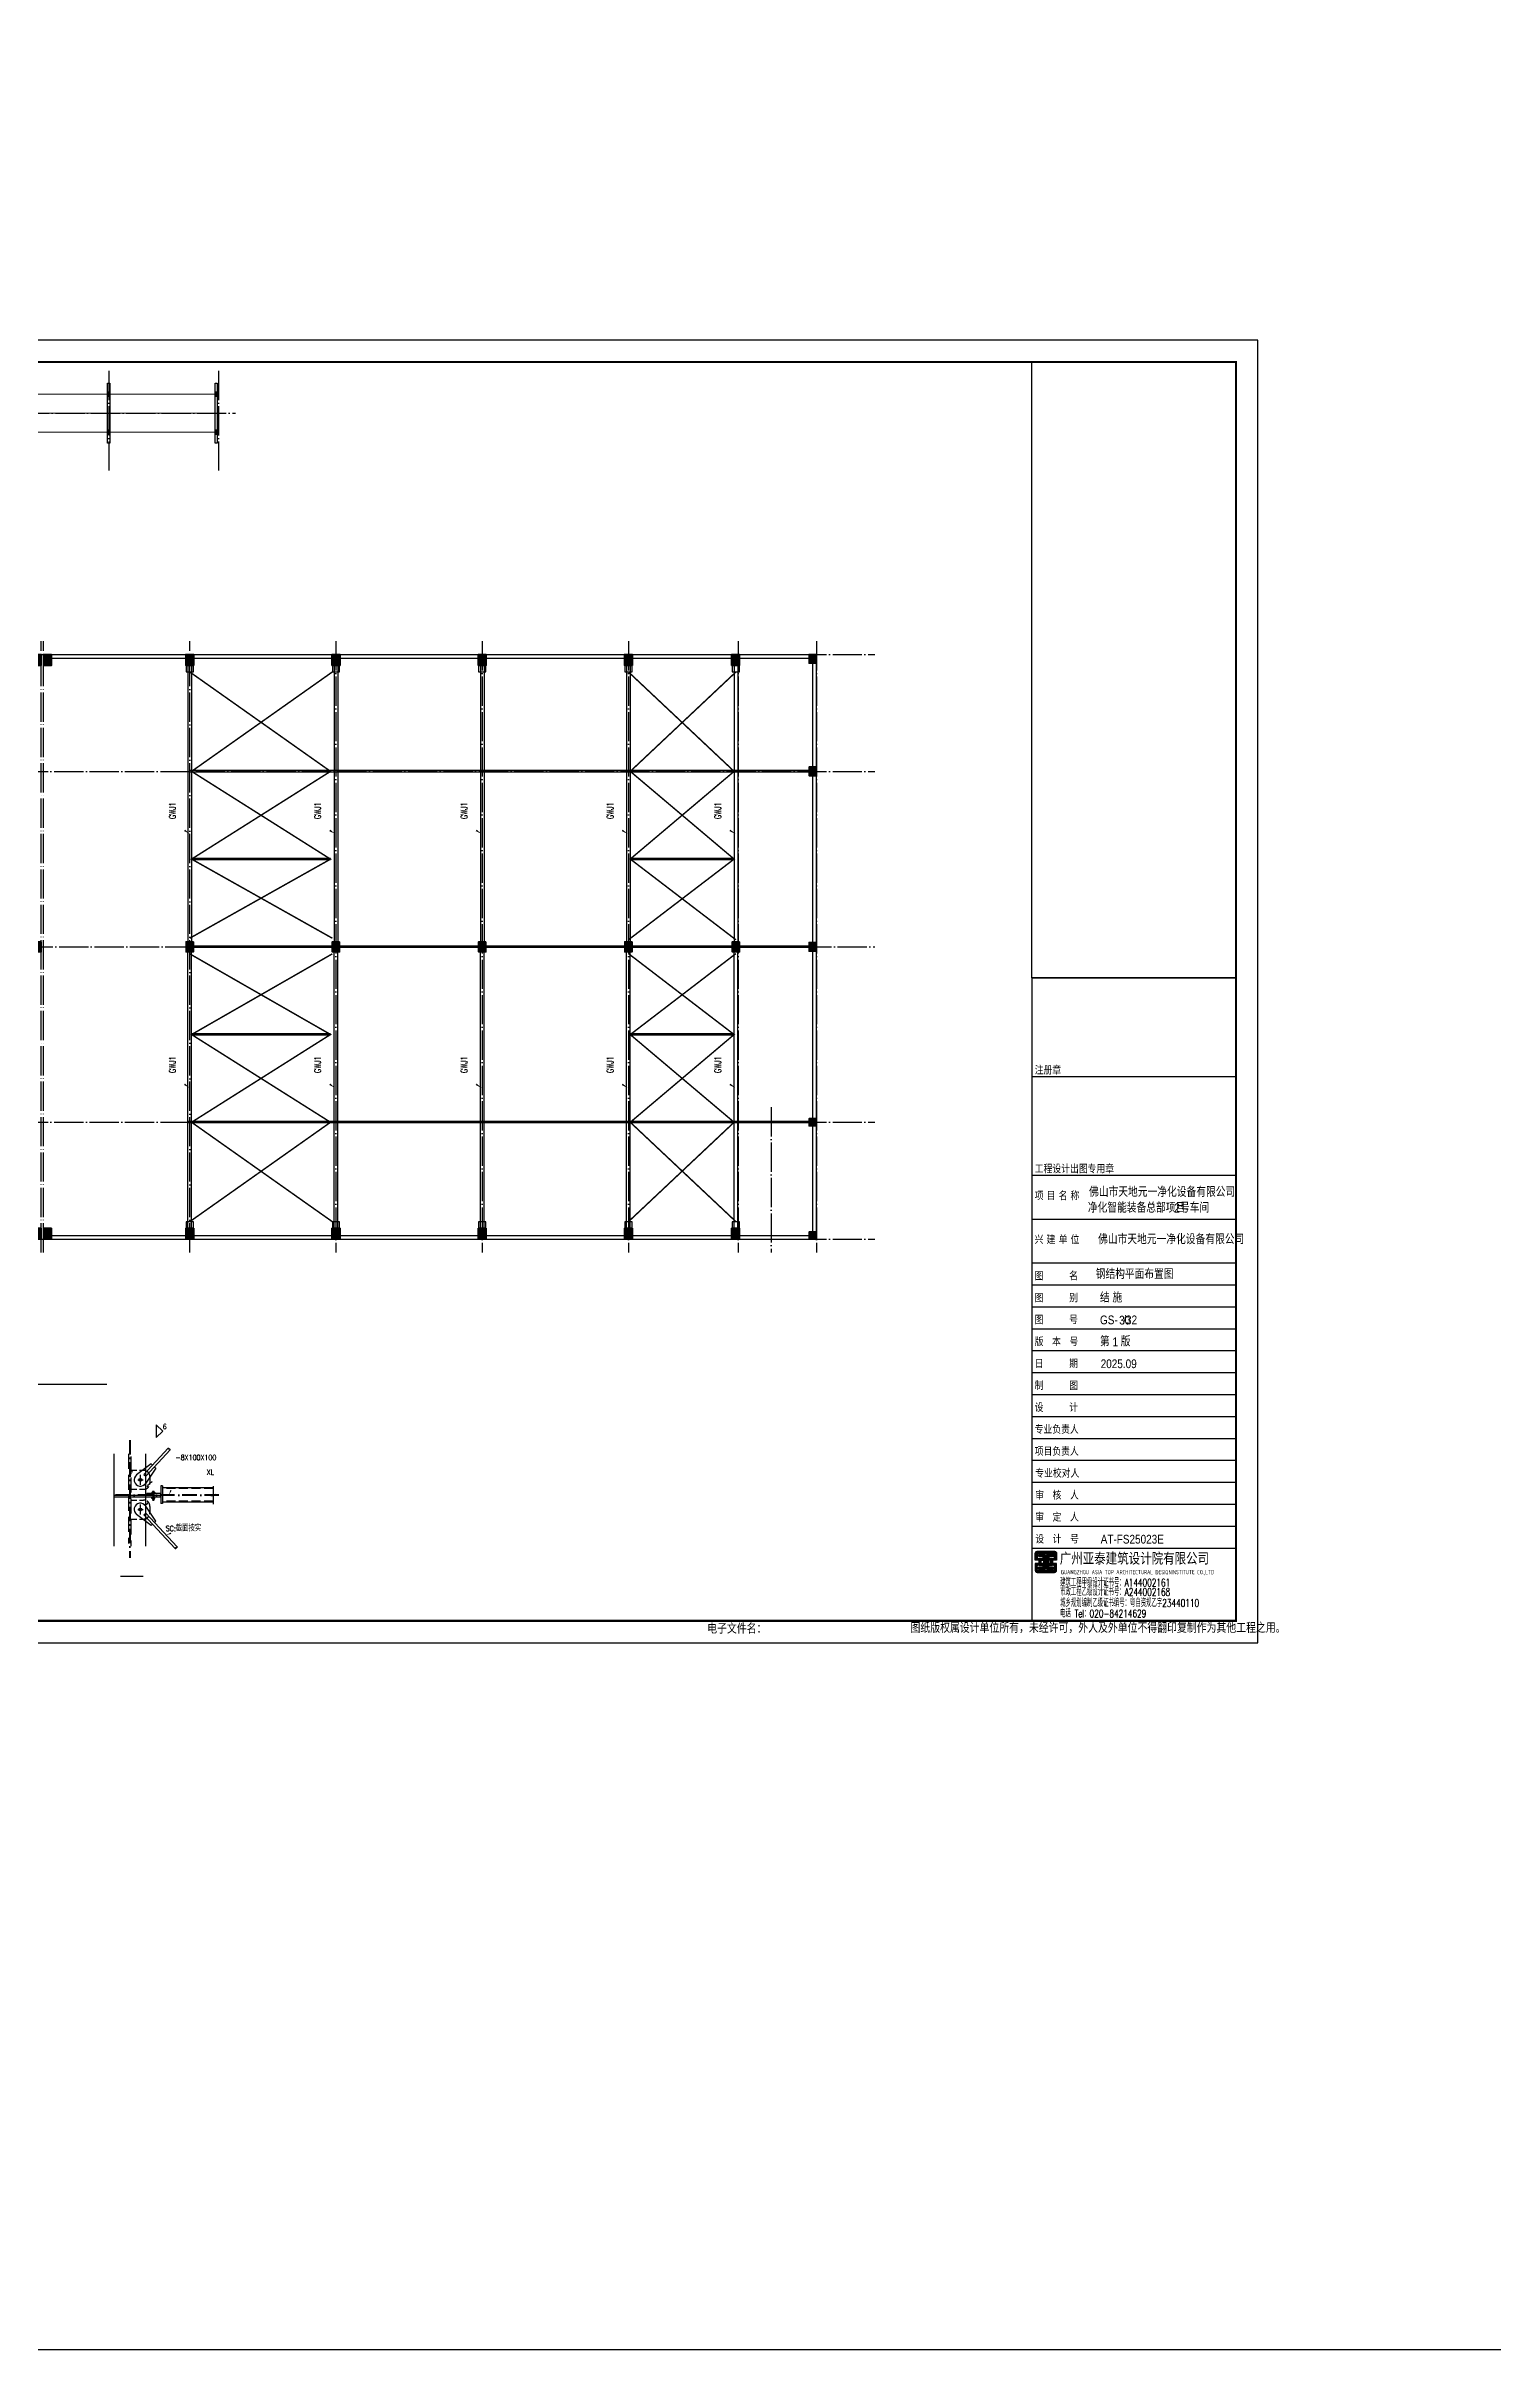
# Model space of a CAD drawing. Extents: x -695511 to 885008, y -751583 to -95266.
# Drawn here: x -363828 to -264887, y -751583 to -594005 of the extents above; entities that cross this region are included whole.
import ezdxf

# ---------------------------------------------------------------- set-up
doc = ezdxf.new("R2010")
doc.units = 0
doc.header["$LTSCALE"] = 1000
doc.header["$MEASUREMENT"] = 0
for name, pattern in [('ACAD_ISO10W100', [18.5, 12, -3, 0.5, -3]), ('DASH', [0.35, 0.25, -0.1]), ('DOTE', [2.42, 2, -0.2, 0.02, -0.2])]:
    doc.linetypes.add(name, pattern=pattern)
for name, color, linetype, lineweight in [('1', 1, 'Continuous', 40), ('BEAM', 4, 'Continuous', 25), ('COLU', 2, 'Continuous', 30), ('支撑', 5, 'Continuous', 35), ('砼柱', 2, 'Continuous', 35), ('系梁', 6, 'Continuous', 35)]:
    doc.layers.add(name, color=color, linetype=linetype, lineweight=lineweight)
for name, color, linetype in [('13', 13, 'Continuous'), ('14', 1, 'Continuous'), ('3', 3, 'Continuous'), ('6', 6, 'Continuous'), ('_0', 7, 'Continuous'), ('AXIS', 3, 'Continuous'), ('DIM_SYMB', 3, 'Continuous'), ('DOTE', 1, 'Continuous'), ('GKL1', 212, 'Continuous'), ('LAYER1', 7, 'Continuous'), ('link', 6, 'Continuous'), ('ls', 2, 'Continuous'), ('PUB_TITLE', 4, 'Continuous'), ('S', 2, 'Continuous'), ('XG1', 6, 'Continuous'), ('其他钢构件', 4, 'Continuous'), ('填充', 8, 'Continuous'), ('建-图名', 3, 'Continuous'), ('牛腿', 220, 'Continuous')]:
    doc.layers.add(name, color=color, linetype=linetype)
doc.styles.add('_HZTXT', font='gs_txt.shx', dxfattribs={"width": 0.8, "bigfont": 'HZTXT.shx'})
doc.styles.add('_TCH_DIM', font='SIMPLEX', dxfattribs={"bigfont": 'GBCBIG'})
doc.styles.add('HT', font='simhei.ttf', dxfattribs={"width": 0.7})
doc.styles.add('hztxt', font='romand_pkpm', dxfattribs={"bigfont": 'gbcbig'})
doc.styles.add('hztxt0', font='romans.shx', dxfattribs={"bigfont": 'gbcbig0.shx'})
doc.styles.get("Standard").update_dxf_attribs({"font": 'gbenor.shx', "bigfont": 'gbcbig.shx'})
doc.styles.add('宋体', font='simsun.ttc')

# ---------------------------------------------------------------- blocks, each defined once
blk = doc.blocks.new('zw')
at = {"layer": 'DOTE', "linetype": 'DOTE'}
for p, q in [((-187573, -1008132), (-73373, -1008132)), ((-185373, -1049032), (-185373, -1007232)), ((-177373, -1049032), (-177373, -1007232)), ((-170373, -1049032), (-170373, -1007232)), ((-160373, -1049032), (-160373, -1007232)), ((-150373, -1049032), (-150373, -1007232)), ((-140373, -1049032), (-140373, -1007232)), ((-130373, -1049032), (-130373, -1007232)), ((-130223, -1049032), (-130223, -1007232)), ((-120223, -1049032), (-120223, -1007232)), ((-110223, -1007232), (-110223, -1049032)), ((-100223, -1007232), (-100223, -1049032)), ((-90223, -1007232), (-90223, -1049032)), ((-82723, -1007232), (-82723, -1049032)), ((-77373, -1007232), (-77373, -1049032)), ((-187573, -1016132), (-73373, -1016132)), ((-187684, -1024132), (-170373, -1024132)), ((-172717, -1028132), (-73373, -1028132)), ((-187573, -1032132), (-170373, -1032132)), ((-80471, -1039103), (-80471, -1049032)), ((-187573, -1040132), (-73373, -1040132)), ((-187573, -1048132), (-73373, -1048132))]:
    blk.add_line(p, q, dxfattribs=at)
blk = doc.blocks.new('3fcol(2)')
at = {"layer": '填充'}
h = blk.add_hatch(color=256, dxfattribs=at)
h.dxf.hatch_style = 1
h.paths.add_polyline_path([(193685, -674397), (193185, -674397), (193185, -674897), (193685, -674897)])
h = blk.add_hatch(color=256, dxfattribs=at)
h.dxf.hatch_style = 1
h.paths.add_polyline_path([(200585, -674397), (200085, -674397), (200085, -674897), (200585, -674897)])
h = blk.add_hatch(color=256, dxfattribs=at)
h.dxf.hatch_style = 1
h.paths.add_polyline_path([(210760, -674397), (210210, -674397), (210210, -675147), (210760, -675147)])
h = blk.add_hatch(color=256, dxfattribs=at)
h.dxf.hatch_style = 1
h.paths.add_polyline_path([(220760, -674397), (220210, -674397), (220210, -675147), (220760, -675147)])
h = blk.add_hatch(color=256, dxfattribs=at)
h.dxf.hatch_style = 1
h.paths.add_polyline_path([(230760, -674397), (230210, -674397), (230210, -675147), (230760, -675147)])
h = blk.add_hatch(color=256, dxfattribs=at)
h.dxf.hatch_style = 1
h.paths.add_polyline_path([(240485, -674397), (239935, -674397), (239935, -675147), (240485, -675147)])
h = blk.add_hatch(color=256, dxfattribs=at)
h.dxf.hatch_style = 1
h.paths.add_polyline_path([(241185, -674397), (240635, -674397), (240635, -675147), (241185, -675147)])
h = blk.add_hatch(color=256, dxfattribs=at)
h.dxf.hatch_style = 1
h.paths.add_polyline_path([(250910, -674397), (250360, -674397), (250360, -675147), (250910, -675147)])
h = blk.add_hatch(color=256, dxfattribs=at)
h.dxf.hatch_style = 1
h.paths.add_polyline_path([(260910, -674397), (260360, -674397), (260360, -675147), (260910, -675147)])
h = blk.add_hatch(color=256, dxfattribs=at)
h.dxf.hatch_style = 1
h.paths.add_polyline_path([(270910, -674397), (270360, -674397), (270360, -675147), (270910, -675147)])
h = blk.add_hatch(color=256, dxfattribs=at)
h.dxf.hatch_style = 1
h.paths.add_polyline_path([(280910, -674397), (280360, -674397), (280360, -675147), (280910, -675147)])
h = blk.add_hatch(color=256, dxfattribs=at)
h.dxf.hatch_style = 1
h.paths.add_polyline_path([(288235, -674397), (287685, -674397), (287685, -675147), (288235, -675147)])
h = blk.add_hatch(color=256, dxfattribs=at)
h.dxf.hatch_style = 1
h.paths.add_polyline_path([(293485, -674397), (292985, -674397), (292985, -674997), (293485, -674997)])
h = blk.add_hatch(color=256, dxfattribs=at)
h.dxf.hatch_style = 1
h.paths.add_polyline_path([(186185, -674597), (185685, -674597), (185685, -675097), (186185, -675097)])
h = blk.add_hatch(color=256, dxfattribs=at)
h.dxf.hatch_style = 1
h.paths.add_polyline_path([(186185, -682147), (185685, -682147), (185685, -682647), (186185, -682647)])
h = blk.add_hatch(color=256, dxfattribs=at)
h.dxf.hatch_style = 1
h.paths.add_polyline_path([(193585, -682147), (193085, -682147), (193085, -682647), (193585, -682647)])
h = blk.add_hatch(color=256, dxfattribs=at)
h.dxf.hatch_style = 1
h.paths.add_polyline_path([(200585, -682147), (200085, -682147), (200085, -682647), (200585, -682647)])
h = blk.add_hatch(color=256, dxfattribs=at)
h.dxf.hatch_style = 1
h.paths.add_polyline_path([(293485, -682097), (292985, -682097), (292985, -682697), (293485, -682697)])
h = blk.add_hatch(color=256, dxfattribs=at)
h.dxf.hatch_style = 1
h.paths.add_polyline_path([(186185, -690147), (185685, -690147), (185685, -690647), (186185, -690647)])
h = blk.add_hatch(color=256, dxfattribs=at)
h.dxf.hatch_style = 1
h.paths.add_polyline_path([(193585, -690147), (193085, -690147), (193085, -690647), (193585, -690647)])
h = blk.add_hatch(color=256, dxfattribs=at)
h.dxf.hatch_style = 1
h.paths.add_polyline_path([(200585, -694147), (200085, -694147), (200085, -694647), (200585, -694647)])
h = blk.add_hatch(color=256, dxfattribs=at)
h.dxf.hatch_style = 1
h.paths.add_polyline_path([(210735, -694047), (210235, -694047), (210235, -694747), (210735, -694747)])
h = blk.add_hatch(color=256, dxfattribs=at)
h.dxf.hatch_style = 1
h.paths.add_polyline_path([(220735, -694047), (220235, -694047), (220235, -694747), (220735, -694747)])
h = blk.add_hatch(color=256, dxfattribs=at)
h.dxf.hatch_style = 1
h.paths.add_polyline_path([(230735, -694047), (230235, -694047), (230235, -694747), (230735, -694747)])
h = blk.add_hatch(color=256, dxfattribs=at)
h.dxf.hatch_style = 1
h.paths.add_polyline_path([(240485, -694047), (239985, -694047), (239985, -694747), (240485, -694747)])
h = blk.add_hatch(color=256, dxfattribs=at)
h.dxf.hatch_style = 1
h.paths.add_polyline_path([(250885, -694047), (250385, -694047), (250385, -694747), (250885, -694747)])
h = blk.add_hatch(color=256, dxfattribs=at)
h.dxf.hatch_style = 1
h.paths.add_polyline_path([(260885, -694047), (260385, -694047), (260385, -694747), (260885, -694747)])
h = blk.add_hatch(color=256, dxfattribs=at)
h.dxf.hatch_style = 1
h.paths.add_polyline_path([(270885, -694047), (270385, -694047), (270385, -694747), (270885, -694747)])
h = blk.add_hatch(color=256, dxfattribs=at)
h.dxf.hatch_style = 1
h.paths.add_polyline_path([(280885, -694047), (280385, -694047), (280385, -694747), (280885, -694747)])
h = blk.add_hatch(color=256, dxfattribs=at)
h.dxf.hatch_style = 1
h.paths.add_polyline_path([(288235, -694047), (287735, -694047), (287735, -694747), (288235, -694747)])
h = blk.add_hatch(color=256, dxfattribs=at)
h.dxf.hatch_style = 1
h.paths.add_polyline_path([(293485, -694097), (292985, -694097), (292985, -694697), (293485, -694697)])
h = blk.add_hatch(color=256, dxfattribs=at)
h.dxf.hatch_style = 1
h.paths.add_polyline_path([(186185, -698147), (185685, -698147), (185685, -698647), (186185, -698647)])
h = blk.add_hatch(color=256, dxfattribs=at)
h.dxf.hatch_style = 1
h.paths.add_polyline_path([(193585, -698147), (193085, -698147), (193085, -698647), (193585, -698647)])
h = blk.add_hatch(color=256, dxfattribs=at)
h.dxf.hatch_style = 1
h.paths.add_polyline_path([(186185, -706147), (185685, -706147), (185685, -706647), (186185, -706647)])
h = blk.add_hatch(color=256, dxfattribs=at)
h.dxf.hatch_style = 1
h.paths.add_polyline_path([(193585, -706147), (193085, -706147), (193085, -706647), (193585, -706647)])
h = blk.add_hatch(color=256, dxfattribs=at)
h.dxf.hatch_style = 1
h.paths.add_polyline_path([(200585, -706147), (200085, -706147), (200085, -706647), (200585, -706647)])
h = blk.add_hatch(color=256, dxfattribs=at)
h.dxf.hatch_style = 1
h.paths.add_polyline_path([(293485, -706147), (292985, -706147), (292985, -706647), (293485, -706647)])
h = blk.add_hatch(color=256, dxfattribs=at)
h.dxf.hatch_style = 1
h.paths.add_polyline_path([(186185, -713697), (185685, -713697), (185685, -714197), (186185, -714197)])
h = blk.add_hatch(color=256, dxfattribs=at)
h.dxf.hatch_style = 1
h.paths.add_polyline_path([(210760, -713647), (210210, -713647), (210210, -714397), (210760, -714397)])
h = blk.add_hatch(color=256, dxfattribs=at)
h.dxf.hatch_style = 1
h.paths.add_polyline_path([(220760, -713647), (220210, -713647), (220210, -714397), (220760, -714397)])
h = blk.add_hatch(color=256, dxfattribs=at)
h.dxf.hatch_style = 1
h.paths.add_polyline_path([(230760, -713647), (230210, -713647), (230210, -714397), (230760, -714397)])
h = blk.add_hatch(color=256, dxfattribs=at)
h.dxf.hatch_style = 1
h.paths.add_polyline_path([(240485, -713647), (239935, -713647), (239935, -714397), (240485, -714397)])
h = blk.add_hatch(color=256, dxfattribs=at)
h.dxf.hatch_style = 1
h.paths.add_polyline_path([(241185, -713647), (240635, -713647), (240635, -714397), (241185, -714397)])
h = blk.add_hatch(color=256, dxfattribs=at)
h.dxf.hatch_style = 1
h.paths.add_polyline_path([(250910, -713647), (250360, -713647), (250360, -714397), (250910, -714397)])
h = blk.add_hatch(color=256, dxfattribs=at)
h.dxf.hatch_style = 1
h.paths.add_polyline_path([(260910, -713647), (260360, -713647), (260360, -714397), (260910, -714397)])
h = blk.add_hatch(color=256, dxfattribs=at)
h.dxf.hatch_style = 1
h.paths.add_polyline_path([(270910, -713647), (270360, -713647), (270360, -714397), (270910, -714397)])
h = blk.add_hatch(color=256, dxfattribs=at)
h.dxf.hatch_style = 1
h.paths.add_polyline_path([(280910, -713647), (280360, -713647), (280360, -714397), (280910, -714397)])
h = blk.add_hatch(color=256, dxfattribs=at)
h.dxf.hatch_style = 1
h.paths.add_polyline_path([(288235, -713647), (287685, -713647), (287685, -714397), (288235, -714397)])
h = blk.add_hatch(color=256, dxfattribs=at)
h.dxf.hatch_style = 1
h.paths.add_polyline_path([(193685, -713897), (193185, -713897), (193185, -714397), (193685, -714397)])
h = blk.add_hatch(color=256, dxfattribs=at)
h.dxf.hatch_style = 1
h.paths.add_polyline_path([(200585, -713897), (200085, -713897), (200085, -714397), (200585, -714397)])
h = blk.add_hatch(color=256, dxfattribs=at)
h.dxf.hatch_style = 1
h.paths.add_polyline_path([(293485, -713897), (292985, -713897), (292985, -714397), (293485, -714397)])
at = {"layer": '砼柱', "lineweight": 35}
for points in [[(193685, -674397), (193185, -674397), (193185, -674897), (193685, -674897)], [(200585, -674397), (200085, -674397), (200085, -674897), (200585, -674897)], [(210760, -674397), (210210, -674397), (210210, -675147), (210760, -675147)], [(220760, -674397), (220210, -674397), (220210, -675147), (220760, -675147)], [(230760, -674397), (230210, -674397), (230210, -675147), (230760, -675147)], [(240485, -674397), (239935, -674397), (239935, -675147), (240485, -675147)], [(241185, -674397), (240635, -674397), (240635, -675147), (241185, -675147)], [(250910, -674397), (250360, -674397), (250360, -675147), (250910, -675147)], [(260910, -674397), (260360, -674397), (260360, -675147), (260910, -675147)], [(270910, -674397), (270360, -674397), (270360, -675147), (270910, -675147)], [(280910, -674397), (280360, -674397), (280360, -675147), (280910, -675147)], [(288235, -674397), (287685, -674397), (287685, -675147), (288235, -675147)], [(293485, -674397), (292985, -674397), (292985, -674997), (293485, -674997)], [(186185, -674597), (185685, -674597), (185685, -675097), (186185, -675097)], [(193585, -677397), (193085, -677397), (193085, -677897), (193585, -677897)], [(200585, -677147), (200085, -677147), (200085, -677647), (200585, -677647)], [(186185, -682147), (185685, -682147), (185685, -682647), (186185, -682647)], [(193585, -682147), (193085, -682147), (193085, -682647), (193585, -682647)], [(200585, -682147), (200085, -682147), (200085, -682647), (200585, -682647)], [(293485, -682097), (292985, -682097), (292985, -682697), (293485, -682697)], [(186185, -690147), (185685, -690147), (185685, -690647), (186185, -690647)], [(193585, -690147), (193085, -690147), (193085, -690647), (193585, -690647)], [(200585, -694147), (200085, -694147), (200085, -694647), (200585, -694647)], [(210735, -694047), (210235, -694047), (210235, -694747), (210735, -694747)], [(220735, -694047), (220235, -694047), (220235, -694747), (220735, -694747)], [(230735, -694047), (230235, -694047), (230235, -694747), (230735, -694747)], [(240485, -694047), (239985, -694047), (239985, -694747), (240485, -694747)], [(250885, -694047), (250385, -694047), (250385, -694747), (250885, -694747)], [(260885, -694047), (260385, -694047), (260385, -694747), (260885, -694747)], [(270885, -694047), (270385, -694047), (270385, -694747), (270885, -694747)], [(280885, -694047), (280385, -694047), (280385, -694747), (280885, -694747)], [(288235, -694047), (287735, -694047), (287735, -694747), (288235, -694747)], [(293485, -694097), (292985, -694097), (292985, -694697), (293485, -694697)], [(186185, -698147), (185685, -698147), (185685, -698647), (186185, -698647)], [(193585, -698147), (193085, -698147), (193085, -698647), (193585, -698647)], [(186185, -706147), (185685, -706147), (185685, -706647), (186185, -706647)], [(193585, -706147), (193085, -706147), (193085, -706647), (193585, -706647)], [(200585, -706147), (200085, -706147), (200085, -706647), (200585, -706647)], [(293485, -706147), (292985, -706147), (292985, -706647), (293485, -706647)], [(193585, -710897), (193085, -710897), (193085, -711397), (193585, -711397)], [(200585, -710897), (200085, -710897), (200085, -711397), (200585, -711397)], [(186185, -713697), (185685, -713697), (185685, -714197), (186185, -714197)], [(210760, -713647), (210210, -713647), (210210, -714397), (210760, -714397)], [(220760, -713647), (220210, -713647), (220210, -714397), (220760, -714397)], [(230760, -713647), (230210, -713647), (230210, -714397), (230760, -714397)], [(240485, -713647), (239935, -713647), (239935, -714397), (240485, -714397)], [(241185, -713647), (240635, -713647), (240635, -714397), (241185, -714397)], [(250910, -713647), (250360, -713647), (250360, -714397), (250910, -714397)], [(260910, -713647), (260360, -713647), (260360, -714397), (260910, -714397)], [(270910, -713647), (270360, -713647), (270360, -714397), (270910, -714397)], [(280910, -713647), (280360, -713647), (280360, -714397), (280910, -714397)], [(288235, -713647), (287685, -713647), (287685, -714397), (288235, -714397)], [(193685, -713897), (193185, -713897), (193185, -714397), (193685, -714397)], [(200585, -713897), (200085, -713897), (200085, -714397), (200585, -714397)], [(293485, -713897), (292985, -713897), (292985, -714397), (293485, -714397)]]:
    blk.add_lwpolyline(points, close=True, dxfattribs=at)
blk = doc.blocks.new('GKz1')
at = {"layer": 'COLU'}
for points in [[(863244, -675532), (863319, -675532)], [(863244, -675540), (863244, -675532)], [(863244, -675540), (863319, -675540)], [(863244, -675674), (863319, -675674)], [(863244, -675682), (863244, -675674)], [(863244, -675682), (863319, -675682)], [(863278, -675540), (863278, -675674)], [(863284, -675540), (863284, -675674)], [(863319, -675540), (863319, -675532)], [(863319, -675682), (863319, -675674)]]:
    blk.add_lwpolyline(points, dxfattribs=at)
blk = doc.blocks.new('A$C0CBC7974')
blk.add_open_spline([(0, 385), (14, 312), (44, 151), (351, 217), (320, 62), (308, 0)], degree=3, knots=[0, 0, 0, 0, 194.2878104, 426.2116157, 580.1307826, 580.1307826, 580.1307826, 580.1307826])
blk = doc.blocks.new('A$C7A152A63')
for p, q in [((3241, 9383, -10562), (3241, 2931, -10562)), ((4451, 9383, -10562), (4773, 8996, -10562)), ((5190, 9383, -10562), (4867, 8996, -10562)), ((7618, 6932, -10562), (7044, 6932, -10562)), ((7618, 5870, -10562), (7044, 5870, -10562)), ((7331, 6682, -10562), (7331, 7177, -10562)), ((7331, 5620, -10562), (7331, 6115, -10562)), ((4451, 2931, -10562), (4773, 3317, -10562)), ((5190, 2931, -10562), (4867, 3317, -10562))]:
    blk.add_line(p, q)
at = {"color": 7}
for p, q in [((19329, 6537), (18118, 6537)), ((19329, 6396), (18118, 6396)), ((22035, 6537), (19539, 6537)), ((21983, 6396), (19539, 6396)), ((20852, 6686), (20852, 6537)), ((22035, 6686), (20852, 6686)), ((21497, 6693), (21304, 6693)), ((21497, 6389), (21304, 6389)), ((21497, 6389), (21304, 6389)), ((21353, 6693), (21353, 6389)), ((21449, 6693), (21449, 6389)), ((21983, 6537), (21983, 6396)), ((22035, 7327), (22035, 5855)), ((22171, 7327), (22035, 7327)), ((22171, 5855), (22035, 5855)), ((22171, 7327), (22171, 5855)), ((26384, 7177), (22171, 7177)), ((26384, 5985), (22171, 5985)), ((26563, 6619), (26201, 6541)), ((26201, 6541), (26384, 6529)), ((26384, 7302), (26384, 6631)), ((26384, 6631), (26563, 6619)), ((26384, 6529), (26384, 5809))]:
    blk.add_line(p, q, dxfattribs=at)
at = {"color": 7, "linetype": 'DASH', "ltscale": 3}
for p, q in [((26384, 7104), (22171, 7104)), ((26384, 6053), (22171, 6053))]:
    blk.add_line(p, q, dxfattribs=at)
for centre, radius in [((20329, 7836), 124), ((7331, 6932, -10562), 130), ((7331, 5870, -10562), 130), ((20329, 5359), 124)]:
    blk.add_circle(centre, radius)
at = {"color": 7}
for centre, start, end in [((21328, 6717), 180, 270), ((21328, 6364), 90, 180), ((21328, 6717), 270, 0), ((21328, 6364), 0, 90), ((21377, 6717), 180, 270), ((21377, 6364), 90, 180), ((21377, 6717), 270, 0), ((21377, 6364), 0, 90), ((21425, 6717), 180, 270), ((21425, 6364), 90, 180), ((21425, 6717), 270, 0), ((21425, 6364), 0, 90), ((21473, 6717), 180, 270), ((21473, 6364), 90, 180), ((21473, 6717), 270, 0), ((21473, 6364), 0, 90)]:
    blk.add_arc(centre, 24.1, start, end, dxfattribs=at)
at = {"layer": '1', "color": 1, "linetype": 'ACAD_ISO10W100', "ltscale": 0.1}
for p, q in [((19434, 11144), (19434, 1330)), ((26862, 6561), (18118, 6561))]:
    blk.add_line(p, q, dxfattribs=at)
at = {"layer": '1', "color": 3}
for p, q in [((21304, 6789), (21304, 6693)), ((21497, 6789), (21304, 6789)), ((21304, 6292), (21304, 6389)), ((21497, 6292), (21304, 6292)), ((21353, 6765), (21353, 6717)), ((21353, 6316), (21353, 6364)), ((21362, 6292), (21362, 6195)), ((21440, 6195), (21362, 6195)), ((21401, 6765), (21401, 6705)), ((21401, 6316), (21401, 6376)), ((21440, 6292), (21440, 6195)), ((21449, 6765), (21449, 6717)), ((21449, 6316), (21449, 6364)), ((21497, 6789), (21497, 6693)), ((21497, 6292), (21497, 6389))]:
    blk.add_line(p, q, dxfattribs=at)
at = {"layer": '1', "color": 1}
blk.add_line((21401, 6079), (21401, 6916), dxfattribs=at)
at = {"layer": '1', "color": 3}
for centre, radius, start, end in [((21328, 6765), 24.1, 90, 180), ((21328, 6316), 24.1, 180, 270), ((21328, 6765), 24.1, 0, 90), ((21328, 6316), 24.1, 270, 0), ((21377, 6765), 24.1, 90, 180), ((21377, 6316), 24.1, 180, 270), ((21465, 6468), 204, 239.88584, 262.95136), ((21465, 6455), 204, 239.88584, 262.95136), ((21465, 6442), 204, 239.88584, 262.95136), ((21465, 6428), 204, 239.88584, 262.95136), ((21465, 6414), 204, 239.88584, 262.95136), ((21465, 6403), 204, 239.88584, 262.95136), ((21465, 6389), 204, 239.88584, 251.59244), ((21377, 6765), 24.1, 0, 90), ((21377, 6316), 24.1, 270, 0), ((21425, 6765), 24.1, 90, 180), ((21425, 6316), 24.1, 180, 270), ((21425, 6765), 24.1, 0, 90), ((21425, 6316), 24.1, 270, 0), ((21473, 6765), 24.1, 90, 180), ((21473, 6316), 24.1, 180, 270), ((21473, 6765), 24.1, 0, 90), ((21473, 6316), 24.1, 270, 0)]:
    blk.add_arc(centre, radius, start, end, dxfattribs=at)
at = {"layer": '3', "elevation": 10562}
blk.add_lwpolyline([(22179, 11894), (21646, 12427), (21646, 11361)], close=True, dxfattribs=at)
at = {"layer": '6', "color": 7, "linetype": 'ByBlock'}
for p, q in [((18118, 10000), (18118, 2314)), ((20750, 10000), (20750, 2314))]:
    blk.add_line(p, q, dxfattribs=at)
at = {"layer": '6', "color": 7, "linetype": 'DASH', "ltscale": 5}
for p, q in [((19329, 10000), (19329, 2525)), ((19539, 9789), (19539, 2314))]:
    blk.add_line(p, q, dxfattribs=at)
at = {"layer": '6', "color": 7}
blk.add_line((20750, 4594), (20750, 2314), dxfattribs=at)
at = {"layer": 'AXIS'}
for p, q in [((5546, 6628, -10562), (2936, 5441, -10562)), ((8373, 4527, -10562), (9098, 4527, -10562))]:
    blk.add_line(p, q, dxfattribs=at)
at = {"layer": 'DIM_SYMB'}
for points in [[(22482, 11894, 0, 0, 0), (20382, 11894, 0, 0, 0), (19551, 8176, 0, 120, 0), (19649, 8615, 0, 0, 0)], [(26219, 9317, 0, 0, 0), (23201, 9317, 0, 0, 0), (20975, 7398, 0, 120, 0), (21316, 7692, 0, 0, 0)], [(26404, 8085, 0, 0, 0), (23368, 8085, 0, 0, 0), (22695, 6561, 0, 120, 0), (22876, 6972, 0, 0, 0)], [(24810, 3396, 0, 0, 0), (22928, 3396, 0, 0, 0), (22448, 3245, 0, 120, 0), (22877, 3380, 0, 0, 0)]]:
    blk.add_lwpolyline(points, format="xyseb", dxfattribs=at)
for points, const_width in [([(1967, 9205), (2939, 9205)], 75), ([(9193, 9205), (8221, 9205)], 75), ([(794, 357), (10432, 357)], 105), ([(18655, -206), (20575, -206)], 105)]:
    blk.add_lwpolyline(points, dxfattribs=dict(at, const_width=const_width))
at = {"layer": 'LAYER1', "linetype": 'DASH', "ltscale": 2}
for p, q in [((19539, 8626), (20592, 8626)), ((19539, 7046), (20592, 7046)), ((19539, 6149), (20592, 6149)), ((19539, 4570), (20592, 4570)), ((21119, 5623), (21119, 5096))]:
    blk.add_line(p, q, dxfattribs=at)
at = {"layer": 'LAYER1', "linetype": 'Continuous', "ltscale": 2}
blk.add_line((21119, 8099), (21119, 7573), dxfattribs=at)
at = {"layer": 'LAYER1', "linetype": 'DASH', "ltscale": 2}
for centre, start, end in [((20592, 8099), 0, 90), ((20592, 7573), 270, 0), ((20592, 5623), 0, 90), ((20592, 5096), 270, 0)]:
    blk.add_arc(centre, 527, start, end, dxfattribs=at)
at = {"layer": 'ls'}
for p, q in [((20119, 7836), (20540, 7836)), ((20329, 7415), (20329, 8257)), ((20329, 4938), (20329, 5781)), ((20119, 5359), (20540, 5359))]:
    blk.add_line(p, q, dxfattribs=at)
at = {"layer": 'S'}
for p, q in [((3241, 9636, -10562), (3241, 9383, -10562)), ((3241, 9636, -10562), (6400, 9636, -10562)), ((6400, 9636, -10562), (6400, 9383, -10562)), ((22646, 10471), (20610, 8291)), ((22799, 10327), (20764, 8147)), ((3241, 9383, -10562), (6400, 9383, -10562)), ((4773, 9379, -10562), (4773, 2926, -10562)), ((4867, 9379, -10562), (4867, 2926, -10562)), ((4867, 8499, -10562), (6842, 8499, -10562)), ((4867, 8246, -10562), (6842, 8246, -10562)), ((5755, 8499, -10562), (5755, 8246, -10562)), ((6033, 8499, -10562), (6033, 8246, -10562)), ((6400, 9383, -10562), (6400, 8499, -10562)), ((6400, 8246, -10562), (6400, 7378, -10562)), ((6842, 8499, -10562), (6842, 8246, -10562)), ((21213, 9168), (20011, 8255)), ((20610, 8291), (20764, 8147)), ((21598, 8809), (20769, 7547)), ((21213, 9168), (21329, 9061)), ((21483, 8917), (21598, 8809)), ((6400, 7378, -10562), (7971, 7378, -10562)), ((7971, 7378, -10562), (7971, 5465, -10562)), ((20610, 7381), (20764, 7525)), ((20610, 5814), (20764, 5671)), ((6400, 5465, -10562), (7971, 5465, -10562)), ((6400, 5465, -10562), (6400, 2931, -10562)), ((21213, 4027), (20011, 4940)), ((20610, 4904), (20764, 5048)), ((23224, 2106), (20610, 4904)), ((23378, 2249), (20764, 5048)), ((21598, 4386), (20769, 5648)), ((21213, 4027), (21329, 4135)), ((21483, 4279), (21598, 4386)), ((3241, 2931, -10562), (3241, 2678, -10562)), ((3241, 2931, -10562), (6400, 2931, -10562)), ((3241, 2678, -10562), (6400, 2678, -10562)), ((6400, 2931, -10562), (6400, 2678, -10562))]:
    blk.add_line(p, q, dxfattribs=at)
for points in [[(22799, 10327, 0.45), (22723, 10399, -0.45), (22646, 10471, -0.45), (22723, 10399)], [(23378, 2249, -0.45), (23301, 2177, 0.45), (23224, 2106, 0.45), (23301, 2177)]]:
    blk.add_lwpolyline(points, format="xyb", dxfattribs=at)
for centre, start, end in [((20329, 7836), 127.20961, 326.70692), ((20329, 5359), 33.29308, 232.79039)]:
    blk.add_arc(centre, 527, start, end, dxfattribs=at)
at = {"xscale": 0.5400000000372533, "yscale": 0.5400000000372533, "zscale": 0.5400000000372533}
for p in [(3791, 6890), (5452, 6527, -10562)]:
    blk.add_blockref('A$C0CBC7974', p, dxfattribs=at)
at = {"xscale": 0.5399999999790454, "yscale": 0.5399999999790454, "zscale": 0.5399999999790454, "rotation": 90}
for p in [(21023, 5784, -10562), (21076, 7304, -10636)]:
    blk.add_blockref('A$C0CBC7974', p, dxfattribs=at)
at = {"layer": 'DIM_SYMB', "color": 7, "style": '_TCH_DIM', "width": 0.705882}
for s, height, p in [('6', 446, (22189, 12052)), ('-8X100X100', 446.2, (23249, 9474)), ('XL', 446.2, (25849, 8242)), ('SC:', 446.2, (22430, 3553))]:
    blk.add_text(s, height=height, dxfattribs=at).set_placement(p)
at = {"layer": 'DIM_SYMB', "color": 7, "style": '_TCH_DIM'}
blk.add_text('截面按实', height=528.9, dxfattribs=at).set_placement((23270, 3553))
blk = doc.blocks.new('弘吉车间2')
at = {"layer": '14'}
h = blk.add_hatch(dxfattribs=at)
h.set_pattern_fill('ANSI31', color=256, scale=100, angle=135, style=0)
h.set_pattern_definition([(180, (-226475.39, -78017.824), (-3e-15, -12.5), [])])
edge = h.paths.add_edge_path()
edge.add_line((-9011, 2855), (-9011, 2773))
edge.add_line((-9011, 2773), (-9152, 2773))
edge.add_line((-9152, 2773), (-9152, 3084))
edge.add_arc((-9062, 3084), 90, 90, 180, ccw=False)
edge.add_line((-9062, 3174), (-8271, 3174))
edge.add_arc((-8271, 3084), 90, 0, 90, ccw=False)
edge.add_line((-8181, 3084), (-8181, 2768))
edge.add_line((-8181, 2768), (-8311, 2768))
edge.add_line((-8311, 2768), (-8311, 2862))
edge.add_line((-8311, 2862), (-8282, 2862))
edge.add_line((-8282, 2862), (-8268, 2862))
edge.add_line((-8268, 2862), (-8268, 3074))
edge.add_line((-8268, 3074), (-9055, 3074))
edge.add_line((-9055, 3074), (-9055, 2855))
edge.add_line((-9055, 2855), (-9011, 2855))
h.paths.add_polyline_path([(-8629, 2622), (-8629, 3030), (-8321, 3030), (-8321, 2942), (-8535, 2942), (-8535, 2855), (-8362, 2855), (-8362, 2525), (-8542, 2525), (-8542, 2442), (-8320, 2442), (-8320, 2365), (-8628, 2365), (-8628, 2526), (-8697, 2526), (-8697, 2365), (-9006, 2365), (-9006, 2442), (-8784, 2442), (-8784, 2525), (-8963, 2525), (-8963, 2855), (-8790, 2855), (-8790, 2942), (-9004, 2942), (-9004, 3030), (-8697, 3030), (-8697, 2622)])
h.paths.add_polyline_path([(-8874, 2772), (-8776, 2772), (-8776, 2616), (-8874, 2616)], flags=16)
h.paths.add_polyline_path([(-8452, 2772), (-8549, 2772), (-8549, 2616), (-8452, 2616)], flags=16)
edge = h.paths.add_edge_path()
edge.add_line((-9011, 2525), (-9011, 2607))
edge.add_line((-9011, 2607), (-9152, 2607))
edge.add_line((-9152, 2607), (-9152, 2296))
edge.add_arc((-9062, 2296), 90, 180, 270)
edge.add_line((-9062, 2206), (-8271, 2206))
edge.add_arc((-8271, 2296), 90, 270, 360)
edge.add_line((-8181, 2296), (-8181, 2612))
edge.add_line((-8181, 2612), (-8311, 2612))
edge.add_line((-8311, 2612), (-8311, 2518))
edge.add_line((-8311, 2518), (-8282, 2518))
edge.add_line((-8282, 2518), (-8268, 2518))
edge.add_line((-8268, 2518), (-8268, 2306))
edge.add_line((-8268, 2306), (-9055, 2306))
edge.add_line((-9055, 2306), (-9055, 2525))
edge.add_line((-9055, 2525), (-9011, 2525))
for p, q in [((-9300, 29320), (-9300, 0)), ((-9300, 29320), (0, 29320)), ((-9300, 24820), (0, 24820)), ((-9300, 20320), (0, 20320)), ((-9300, 18320), (0, 18320)), ((-9300, 16320), (0, 16320)), ((-9300, 15320), (0, 15320)), ((-9300, 14320), (0, 14320)), ((-9300, 13320), (0, 13320)), ((-9300, 12320), (0, 12320)), ((-9300, 11320), (0, 11320)), ((-9300, 10320), (0, 10320)), ((-9300, 9320), (0, 9320)), ((-9300, 8320), (0, 8320)), ((-9300, 7320), (0, 7320)), ((-9300, 6320), (0, 6320)), ((-9300, 5320), (0, 5320)), ((-9300, 4320), (0, 4320)), ((-9300, 3320), (0, 3320)), ((-9300, 3320), (0, 3320))]:
    blk.add_line(p, q, dxfattribs=at)
for points in [[(-9300, 0), (0, 0), (0, 29320), (-9300, 29320)], [(-8874, 2772), (-8776, 2772), (-8776, 2616), (-8874, 2616)], [(-8452, 2772), (-8549, 2772), (-8549, 2616), (-8452, 2616)]]:
    blk.add_lwpolyline(points, close=True, dxfattribs=at)
for points in [[(-9011, 2855), (-9011, 2773), (-9152, 2773), (-9152, 3084, -0.4142136), (-9062, 3174), (-8271, 3174, -0.4142136), (-8181, 3084), (-8181, 2768), (-8311, 2768), (-8311, 2862), (-8282, 2862), (-8268, 2862), (-8268, 3074), (-9055, 3074), (-9055, 2855)], [(-9011, 2525), (-9011, 2607), (-9152, 2607), (-9152, 2296, 0.4142136), (-9062, 2206), (-8271, 2206, 0.4142136), (-8181, 2296), (-8181, 2612), (-8311, 2612), (-8311, 2518), (-8282, 2518), (-8268, 2518), (-8268, 2306), (-9055, 2306), (-9055, 2525)]]:
    blk.add_lwpolyline(points, format="xyb", close=True, dxfattribs=at)
blk.add_lwpolyline([(-8629, 2622), (-8629, 2622), (-8629, 3030), (-8321, 3030), (-8321, 2942), (-8535, 2942), (-8535, 2855), (-8362, 2855), (-8362, 2525), (-8542, 2525), (-8542, 2442), (-8320, 2442), (-8320, 2365), (-8628, 2365), (-8628, 2526), (-8697, 2526), (-8697, 2365), (-9006, 2365), (-9006, 2442), (-8784, 2442), (-8784, 2525), (-8963, 2525), (-8963, 2855), (-8790, 2855), (-8790, 2942), (-9004, 2942), (-9004, 3030), (-8697, 3030), (-8697, 2622), (-8629, 2622)], dxfattribs=at)
at = {"layer": '13', "color": 7, "style": '_HZTXT', "width": 0.85}
for s, height, p in [('净化智能装备总部项目-', 417.91, (-6750, 18616)), ('佛山市天地元一净化设备有限公司', 417.91, (-6694, 19336)), ('2号车间', 417.9, (-2815, 18616)), ('佛山市天地元一净化设备有限公司', 417.91, (-6282, 17179)), ('结 施', 400, (-6198, 14522)), ('GS-  /32', 400, (-6198, 13522)), ('第 1 版', 400, (-6198, 12522)), ('2025.09', 400, (-6166, 11522)), ('AT-FS25023E', 400, (-6166, 3522))]:
    blk.add_text(s, height=height, dxfattribs=at).set_placement(p)
at = {"layer": '13', "style": 'hztxt', "width": 0.7}
for s, p in [('建筑工程甲级设计证书号：A144002161', (-8015, 1568)), ('市政工程乙级设计证书号：A244002168', (-8015, 1144)), ('城乡规划编制乙级证书编号：粤自资规乙字23440110', (-8015, 639)), ('电话 Tel：020-84214629', (-8015, 159))]:
    blk.add_text(s, height=350, rotation=359.99972, dxfattribs=at).set_placement(p)
at = {"layer": '14'}
for s, height, style, width, p in [('注册章', 350, '宋体', 0.82, (-9173, 24949)), ('工程设计出图专用章', 350, '宋体', 0.82, (-9173, 20449)), ('项', 350, '宋体', 0.82, (-9176, 19220)), ('目', 350, '宋体', 0.82, (-8632, 19220)), ('名', 350, '宋体', 0.82, (-8081, 19220)), ('称', 350, '宋体', 0.82, (-7542, 19220)), ('兴', 350, '宋体', 0.82, (-9176, 17220)), ('建', 350, '宋体', 0.82, (-8632, 17220)), ('单', 350, '宋体', 0.82, (-8081, 17220)), ('位', 350, '宋体', 0.82, (-7542, 17220)), ('图      名', 350, '宋体', 0.82, (-9176, 15566)), ('图      别', 350, '宋体', 0.82, (-9176, 14566)), ('图      号', 350, '宋体', 0.82, (-9176, 13566)), ('版  本  号', 350, '宋体', 0.82, (-9176, 12566)), ('日      期', 350, '宋体', 0.82, (-9176, 11566)), ('制      图', 350, '宋体', 0.82, (-9176, 10566)), ('设      计', 350, '宋体', 0.82, (-9176, 9566)), ('专业负责人', 350, '宋体', 0.82, (-9176, 8566)), ('项目负责人', 350, '宋体', 0.82, (-9176, 7566)), ('专业校对人', 350, '宋体', 0.82, (-9149, 6566, -24845)), ('审  核  人', 350, '宋体', 0.82, (-9149, 5566, -24845)), ('审  定  人', 350, '宋体', 0.82, (-9149, 4566, -24845)), ('设  计  号', 350, '宋体', 0.82, (-9149, 3566, -24845)), ('广州亚泰建筑设计院有限公司', 480, 'HT', 0.8, (-8033, 2612))]:
    blk.add_text(s, height=height, dxfattribs=dict(at, style=style, width=width)).set_placement(p)
at = {"layer": '14', "width": 0.8}
blk.add_text('GUANGZHOU ASIA TOP ARCHITECTURAL DESIGNINSTITUTE CO.,LTD', height=198, rotation=359.99972, dxfattribs=at).set_placement((-7987, 2124, -24845))
at = {"layer": '14', "style": 'hztxt0'}
for s, p in [('电子文件名：', (-24105, -584)), ('图纸版权属设计单位所有，未经许可，外人及外单位不得翻印复制作为其他工程之用。', (-14838, -548))]:
    blk.add_text(s, height=450, rotation=359.99972, dxfattribs=at).set_placement(p)

msp = doc.modelspace()

# ---------------------------------------------------------------- linework, layer by layer
at = {"layer": '14'}
msp.add_line((-296410.2, -657735.2), (-296410.2, -615615.2), dxfattribs=at)
at = {"layer": 'BEAM'}
for p, q in [((-363502.5, -635614), (-354252.5, -635614)), ((-363502.5, -635864), (-354252.5, -635864)), ((-353752.5, -635614), (-344252.5, -635614)), ((-353752.5, -635864), (-344252.5, -635864)), ((-343752.5, -635614), (-334252.5, -635614)), ((-343752.5, -635864), (-334252.5, -635864)), ((-333752.5, -635614), (-324252.5, -635614)), ((-333752.5, -635864), (-324252.5, -635864)), ((-323752.5, -635614), (-316902.5, -635614)), ((-323752.5, -635864), (-316902.5, -635864)), ((-316402.5, -635614), (-311652.5, -635614)), ((-316402.5, -635864), (-311652.5, -635864)), ((-311402.5, -643314), (-311402.5, -636214)), ((-311152.5, -643314), (-311152.5, -636214)), ((-311402.5, -655314), (-311402.5, -643914)), ((-311152.5, -655314), (-311152.5, -643914)), ((-311402.5, -667364), (-311402.5, -655914)), ((-311152.5, -667364), (-311152.5, -655914)), ((-311402.5, -675114), (-311402.5, -667864)), ((-311152.5, -675114), (-311152.5, -667864)), ((-363502.5, -675364), (-354252.5, -675364)), ((-363502.5, -675614), (-354252.5, -675614)), ((-353752.5, -675364), (-344252.5, -675364)), ((-353752.5, -675614), (-344252.5, -675614)), ((-343752.5, -675364), (-334252.5, -675364)), ((-343752.5, -675614), (-334252.5, -675614)), ((-333752.5, -675364), (-324252.5, -675364)), ((-333752.5, -675614), (-324252.5, -675614)), ((-323752.5, -675364), (-316852.5, -675364)), ((-323752.5, -675614), (-316852.5, -675614)), ((-316352.5, -675364), (-311602.5, -675364)), ((-316352.5, -675614), (-311602.5, -675614))]:
    msp.add_line(p, q, dxfattribs=at)
at = {"layer": 'DIM_SYMB'}
for points in [[(-354808.9, -645253.3, 0, 0, 0), (-354808.9, -647355.5, 0, 0, 0), (-353986.3, -647895.4, 0, 120, 0), (-354362.5, -647648.5, 0, 0, 0)], [(-344877, -645253.3, 0, 0, 0), (-344877, -647355.5, 0, 0, 0), (-344054.3, -647895.4, 0, 120, 0), (-344430.5, -647648.5, 0, 0, 0)], [(-334863.7, -645253.3, 0, 0, 0), (-334863.7, -647355.5, 0, 0, 0), (-334041, -647895.4, 0, 120, 0), (-334417.3, -647648.5, 0, 0, 0)], [(-324876.2, -645253.3, 0, 0, 0), (-324876.2, -647355.5, 0, 0, 0), (-324053.5, -647895.4, 0, 120, 0), (-324429.7, -647648.5, 0, 0, 0)], [(-317510.9, -645253.3, 0, 0, 0), (-317510.9, -647355.5, 0, 0, 0), (-316688.2, -647895.4, 0, 120, 0), (-317064.4, -647648.5, 0, 0, 0)], [(-354808.9, -662622.7, 0, 0, 0), (-354808.9, -664724.9, 0, 0, 0), (-353986.3, -665264.8, 0, 120, 0), (-354362.5, -665017.9, 0, 0, 0)], [(-344877, -662622.7, 0, 0, 0), (-344877, -664724.9, 0, 0, 0), (-344054.3, -665264.8, 0, 120, 0), (-344430.5, -665017.9, 0, 0, 0)], [(-334863.7, -662622.7, 0, 0, 0), (-334863.7, -664724.9, 0, 0, 0), (-334041, -665264.8, 0, 120, 0), (-334417.3, -665017.9, 0, 0, 0)], [(-324876.2, -662622.7, 0, 0, 0), (-324876.2, -664724.9, 0, 0, 0), (-324053.5, -665264.8, 0, 120, 0), (-324429.7, -665017.9, 0, 0, 0)], [(-317510.9, -662622.7, 0, 0, 0), (-317510.9, -664724.9, 0, 0, 0), (-316688.2, -665264.8, 0, 120, 0), (-317064.4, -665017.9, 0, 0, 0)]]:
    msp.add_lwpolyline(points, format="xyseb", dxfattribs=at)
at = {"layer": 'DOTE', "linetype": 'DOTE'}
for p, q in [((-359545.3, -616222.5), (-359545.3, -623043.5)), ((-352045.3, -616222.5), (-352045.3, -623043.5)), ((-433366.2, -619108.5), (-350872.5, -619108.5))]:
    msp.add_line(p, q, dxfattribs=at)
at = {"layer": 'GKL1'}
for p, q in [((-354127.5, -636314), (-354127.5, -655314)), ((-353877.5, -636314), (-353877.5, -655314)), ((-344127.5, -636314), (-344127.5, -655314)), ((-343877.5, -636314), (-343877.5, -655314)), ((-334127.5, -636314), (-334127.5, -655314)), ((-333877.5, -636314), (-333877.5, -655314)), ((-324127.5, -636314), (-324127.5, -655314)), ((-323877.5, -636314), (-323877.5, -655314)), ((-316777.5, -636314), (-316777.5, -655314)), ((-316527.5, -636314), (-316527.5, -655314)), ((-354127.5, -674914), (-354127.5, -655914)), ((-353877.5, -674914), (-353877.5, -655914)), ((-344127.5, -674914), (-344127.5, -655914)), ((-343877.5, -674914), (-343877.5, -655914)), ((-334127.5, -674914), (-334127.5, -655914)), ((-333877.5, -674914), (-333877.5, -655914)), ((-324127.5, -674914), (-324127.5, -655914)), ((-323877.5, -674914), (-323877.5, -655914)), ((-316777.5, -674914), (-316777.5, -655914)), ((-316527.5, -674914), (-316527.5, -655914))]:
    msp.add_line(p, q, dxfattribs=at)
at = {"layer": 'link'}
msp.add_lwpolyline([(-695511, -95266), (885008, -95266), (885008, -751583), (-695511, -751583)], close=True, dxfattribs=at)
at = {"layer": 'PUB_TITLE'}
msp.add_lwpolyline([(-438610.2, -703215.2), (-280960.2, -703215.2), (-280960.2, -614115.2), (-438610.2, -614115.2)], close=True, dxfattribs=at)
at = {"layer": 'PUB_TITLE', "const_width": 150}
msp.add_lwpolyline([(-434860.2, -701715.2), (-282460.2, -701715.2), (-282460.2, -615615.2), (-434860.2, -615615.2)], close=True, dxfattribs=at)
at = {"layer": 'XG1', "color": 0}
for points in [[(-311652.5, -643564), (-354002.5, -643564)], [(-311652.5, -643664), (-354002.5, -643664)], [(-344377.5, -649564), (-353877.5, -649564)], [(-344377.5, -649664), (-353877.5, -649664)], [(-316777.5, -649564), (-323877.5, -649564)], [(-316777.5, -649664), (-323877.5, -649664)], [(-311652.5, -655564), (-354002.5, -655564)], [(-311652.5, -655664), (-354002.5, -655664)], [(-344377.5, -661564), (-353877.5, -661564)], [(-344377.5, -661664), (-353877.5, -661664)], [(-316777.5, -661564), (-323877.5, -661564)], [(-316777.5, -661664), (-323877.5, -661664)], [(-311652.5, -667564), (-354127.5, -667564)], [(-311652.5, -667664), (-354127.5, -667664)]]:
    msp.add_lwpolyline(points, dxfattribs=at)
at = {"layer": '其他钢构件', "linetype": 'ByBlock'}
for points in [[(-359470.3, -621158.5), (-359620.3, -621158.5), (-359620.3, -617058.5), (-359470.3, -617058.5), (-359470.3, -621158.5)], [(-352120.3, -621158.5), (-352270.3, -621158.5), (-352270.3, -617058.5), (-352120.3, -617058.5), (-352120.3, -621158.5)]]:
    msp.add_lwpolyline(points, dxfattribs=at)
at = {"layer": '建-图名', "const_width": 105}
msp.add_lwpolyline([(-368811, -685538), (-359664, -685538)], dxfattribs=at)
at = {"layer": '支撑', "const_width": 100}
for points in [[(-354002.5, -636814), (-344377.5, -643614), (-353877.5, -649613.9), (-344252.5, -655026.7)], [(-354002.5, -655026.7), (-344377.5, -649617.6), (-353877.5, -643614), (-344252.5, -636814)], [(-324002.5, -636814), (-316777.5, -643614), (-323877.5, -649611.5), (-316652.5, -655135.1)], [(-324002.5, -655135.1), (-316777.5, -649613.7), (-323877.5, -643614), (-316652.5, -636814)], [(-354002.5, -674414), (-344377.5, -667614), (-353877.5, -661614.1), (-344252.5, -656093.7)], [(-354002.5, -656093.7), (-344377.5, -661610.4), (-353877.5, -667614), (-344252.5, -674414)], [(-324002.5, -674414), (-316777.5, -667614), (-323877.5, -661616.5), (-316652.5, -656076.4)], [(-324002.5, -656076.4), (-316777.5, -661614.3), (-323877.5, -667614), (-316652.5, -674414)]]:
    msp.add_lwpolyline(points, dxfattribs=at)
at = {"layer": '牛腿'}
for points in [[(-354252.5, -636314), (-354252.5, -636814), (-353752.5, -636814), (-353752.5, -636314), (-354252.5, -636314)], [(-344252.5, -636314), (-344252.5, -636814), (-343752.5, -636814), (-343752.5, -636314), (-344252.5, -636314)], [(-334252.5, -636314), (-334252.5, -636814), (-333752.5, -636814), (-333752.5, -636314), (-334252.5, -636314)], [(-324252.5, -636314), (-324252.5, -636814), (-323752.5, -636814), (-323752.5, -636314), (-324252.5, -636314)], [(-316902.5, -636314), (-316902.5, -636814), (-316402.5, -636814), (-316402.5, -636314), (-316902.5, -636314)], [(-354252.5, -674414), (-354252.5, -674914), (-353752.5, -674914), (-353752.5, -674414), (-354252.5, -674414)], [(-344252.5, -674414), (-344252.5, -674914), (-343752.5, -674914), (-343752.5, -674414), (-344252.5, -674414)], [(-334252.5, -674414), (-334252.5, -674914), (-333752.5, -674914), (-333752.5, -674414), (-334252.5, -674414)], [(-324252.5, -674414), (-324252.5, -674914), (-323752.5, -674914), (-323752.5, -674414), (-324252.5, -674414)], [(-316902.5, -674414), (-316902.5, -674914), (-316402.5, -674914), (-316402.5, -674414), (-316902.5, -674414)]]:
    msp.add_lwpolyline(points, dxfattribs=at)
at = {"layer": '系梁', "color": 0, "const_width": 80}
for points in [[(-399951.3, -619108.5), (-352201.3, -619108.5)], [(-399939.3, -617808.5), (-352201.3, -617808.5)], [(-399951.3, -620408.5), (-352201.3, -620408.5)]]:
    msp.add_lwpolyline(points, dxfattribs=at)

# ---------------------------------------------------------------- block references
for name, p, xscale, yscale, zscale in [('GKz1', (-2086108.2, 733405), 2, 2, 2), ('GKz1', (-2078758.2, 733405), 2, 2, 2), ('A$C7A152A63', (-374059.6, -698501.5, 8669.4), 0.8208383999790964, 0.8208383999790964, 0.8208383999790964)]:
    msp.add_blockref(name, p, dxfattribs=dict(xscale=xscale, yscale=yscale, zscale=zscale))
at = {"xscale": -2, "yscale": 2, "zscale": 2, "rotation": 180}
for p in [(-2086108.2, -1971622), (-2078758.2, -1971622)]:
    msp.add_blockref('GKz1', p, dxfattribs=at)
for name, p in [('zw', (-233779.6, 372517.5)), ('3fcol(2)', (-604637.8, 38782.5))]:
    msp.add_blockref(name, p)
at = {"layer": '_0', "xscale": 1.5, "yscale": 1.5, "zscale": 1.5}
msp.add_blockref('弘吉车间2', (-282460.2, -701715.2), dxfattribs=at)

# ---------------------------------------------------------------- texts
at = {"layer": '13', "color": 7, "style": '_HZTXT', "width": 0.85}
for s, p in [('钢结构平面布置图', (-292041.6, -678324.8)), ('30', (-290447.4, -681445.5))]:
    msp.add_text(s, height=600, dxfattribs=at).set_placement(p)
at = {"layer": 'DIM_SYMB', "color": 7, "style": '_TCH_DIM', "width": 0.705882}
for p in [(-354966.4, -646881.9), (-345034.5, -646881.9), (-335021.2, -646881.9), (-325033.7, -646881.9), (-317668.4, -646881.9), (-354966.4, -664251.3), (-345034.5, -664251.3), (-335021.2, -664251.3), (-325033.7, -664251.3), (-317668.4, -664251.3)]:
    msp.add_text('GWJ1', height=446.25, rotation=90, dxfattribs=at).set_placement(p)

doc.saveas('drawing.dxf')
